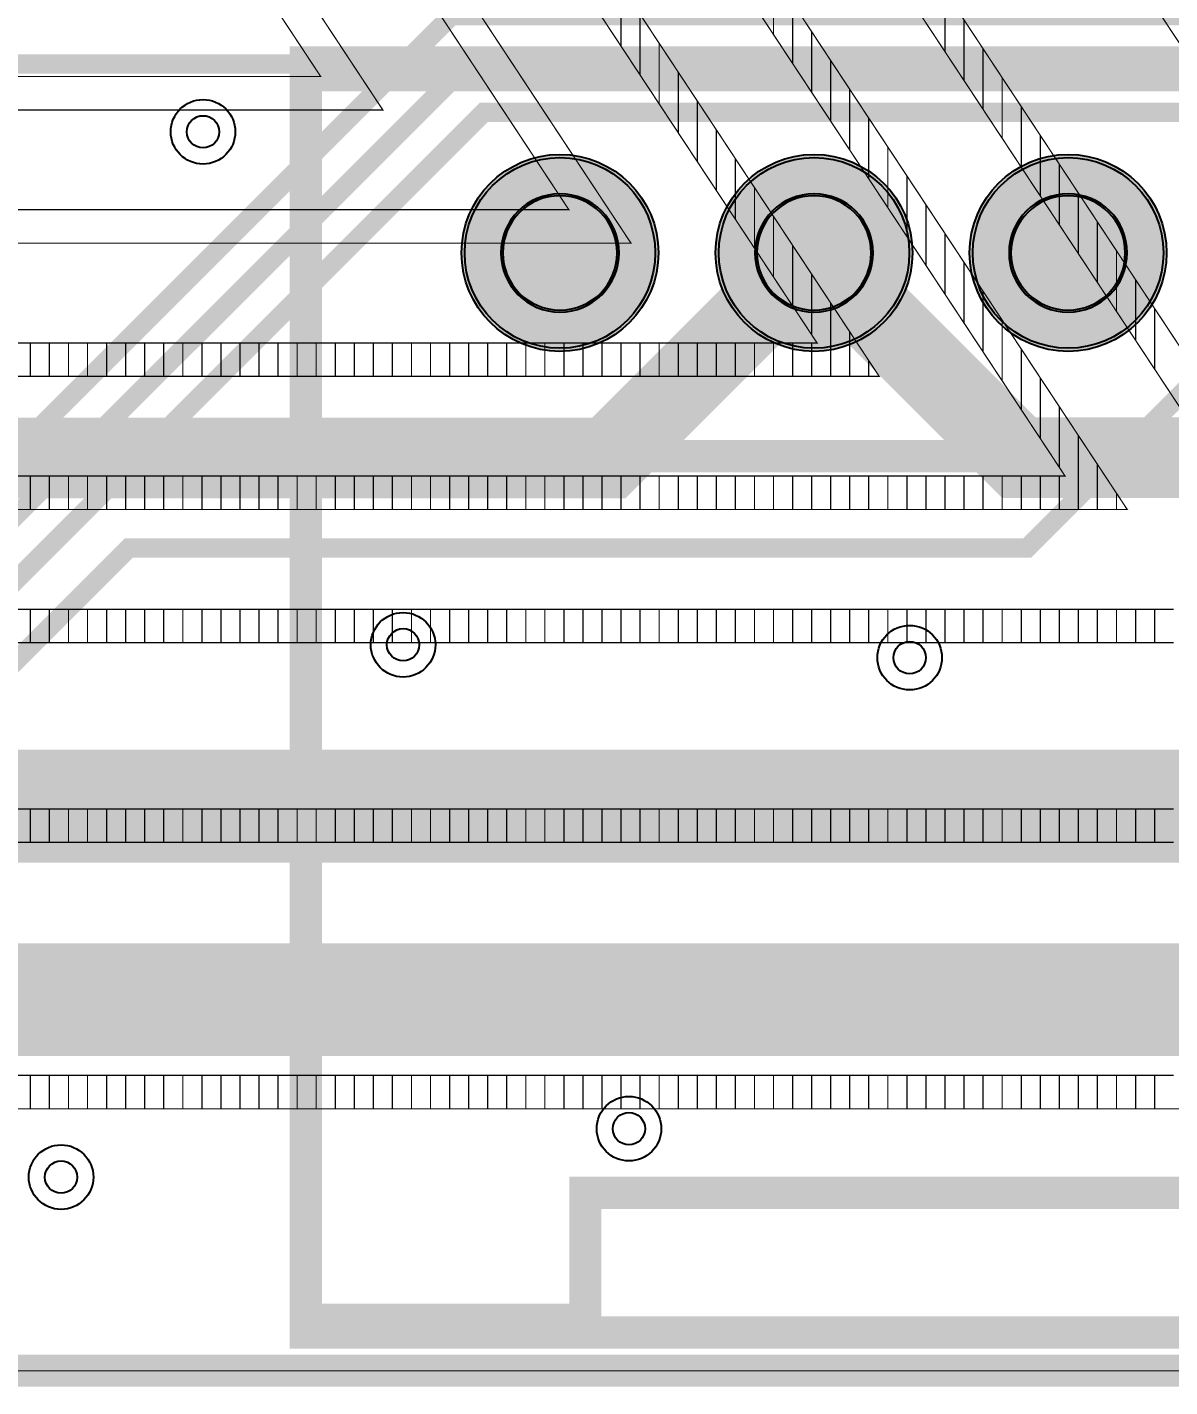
# Model space of a CAD drawing. Extents: x -57 to 2380, y -38 to 1737.
# Drawn here: x 858.5 to 1212.6, y -5 to 416.4 of the extents above; entities that cross this region are included whole.
import ezdxf

# ---------------------------------------------------------------- set-up
doc = ezdxf.new("R2010")
doc.units = 9
for name, color, linetype, true_color in [('BoardOutline', 7, 'Continuous', 0xff00ff), ('BottomLayer', 7, 'Continuous', 0x0000ff), ('BottomSolderMaskLayer', 7, 'Continuous', 0xaa00ff), ('Document', 7, 'Continuous', 0xffffff), ('Hole', 7, 'Continuous', 0x222222), ('Multi-Layer', 7, 'Continuous', 0xc0c0c0), ('TopLayer', 7, 'Continuous', 0xff0000), ('TopSilkLayer', 7, 'Continuous', 0xffff00), ('TopSolderMaskLayer', 7, 'Continuous', 0x800080)]:
    doc.layers.add(name, color=color, linetype=linetype, true_color=true_color)

msp = doc.modelspace()

# ---------------------------------------------------------------- hatches: boundary and pattern name
at = {"layer": 'BottomSolderMaskLayer'}
for points in [[(993.09, 346.46, 1), (1054.14, 346.46, 1)], [(1071.84, 346.46, 1), (1132.89, 346.46, 1)], [(1150.57, 346.46, 1), (1211.62, 346.46, 1)]]:
    msp.add_hatch(color=256, dxfattribs=at).paths.add_polyline_path(points)
at = {"layer": 'Multi-Layer'}
for points in [[(994.09, 346.46, 1), (1053.14, 346.46, 1)], [(1072.84, 346.46, 1), (1131.89, 346.46, 1)], [(1151.57, 346.46, 1), (1210.62, 346.46, 1)]]:
    msp.add_hatch(color=256, dxfattribs=at).paths.add_polyline_path(points)
at = {"layer": 'TopSolderMaskLayer'}
for points in [[(993.09, 346.46, 1), (1054.14, 346.46, 1)], [(1071.84, 346.46, 1), (1132.89, 346.46, 1)], [(1150.57, 346.46, 1), (1211.62, 346.46, 1)]]:
    msp.add_hatch(color=256, dxfattribs=at).paths.add_polyline_path(points)

# ---------------------------------------------------------------- linework, layer by layer
at = {"layer": 'BoardOutline', "const_width": 10}
msp.add_lwpolyline([(118.11, 0), (2165.35, 0)], dxfattribs=at)
at = {"layer": 'BottomLayer'}
for points, const_width in [([(1900, 215), (1860, 215), (1760, 115), (325, 115), (55, 385), (55, 725), (30, 750), (30, 1290), (160, 1420), (434.96, 1420), (490, 1475.04), (490, 1604.96)], 35), ([(85, 891.61), (140, 836.61), (140, 615), (173.5, 581.5), (173.5, 396.5), (190, 380), (220, 380), (365, 235), (825, 235), (997, 407), (1835, 407), (1905, 477), (1905, 855.87), (2031, 981.87), (2031.87, 981.87), (2040, 990)], 6), ([(85, 791.61), (125, 751.61), (125, 610), (160, 575), (160, 390), (185, 365), (215, 365), (360, 220), (830, 220), (1000, 390), (1845, 390), (1923, 468), (1923, 828), (2040, 945)], 6), ([(340, 175), (383, 175), (405, 175), (1741, 175), (1999.87, 433.87), (1999.87, 665), (2030, 665), (1999.87, 695.13), (1999.87, 665)], 35), ([(1259.84, 346.46), (1168.38, 255), (890, 255), (840, 205), (355, 205), (210, 350), (175, 350), (115, 410), (115, 425.2), (115, 536.61)], 6), ([(1815, 430), (1805, 420), (990, 420), (820, 250), (370, 250), (215, 405), (215, 425.2), (215, 536.61)], 6)]:
    msp.add_lwpolyline(points, dxfattribs=dict(at, const_width=const_width))
at = {"layer": 'BottomSolderMaskLayer'}
for points in [[(1023.63, 364.78), (1023.61, 364.78)], [(1102.37, 364.78), (1102.35, 364.78)], [(1181.11, 364.78), (1181.09, 364.78)], [(1023.63, 328.14), (1023.61, 328.14)], [(1102.37, 328.14), (1102.35, 328.14)], [(1181.11, 328.14), (1181.09, 328.14)]]:
    msp.add_lwpolyline(points, close=True, dxfattribs=at)
for centre in [(1023.62, 346.46), (1102.36, 346.46), (1181.1, 346.46)]:
    msp.add_circle(centre, 30.52, dxfattribs=at)
for centre, start, end in [((1023.63, 346.46), 450, 270), ((1023.61, 346.46), 270, 450), ((1102.37, 346.46), 450, 270), ((1102.35, 346.46), 270, 450), ((1181.11, 346.46), 450, 270), ((1181.09, 346.46), 270, 450)]:
    msp.add_arc(centre, 18.32, start, end, dxfattribs=at)
at = {"layer": 'Document'}
for points, const_width in [([(-0.4, 1673.17), (2283.06, 1673.17), (2283.06, 836.56), (2283.06, -0.05), (-0.4, -0.05), (-0.4, 836.56), (-0.4, 1673.17)], 0.39), ([(401.89, 1309.51), (593.49, 1019.54), (782.99, 1309.51), (1045.88, 1309.51), (727.92, 830.6), (1045.63, 349.48), (786.61, 349.48), (593.91, 641.68), (403.25, 349.48), (142.92, 349.48), (460.55, 830.49), (139.94, 1309.51), (401.89, 1309.51)], 0.39), ([(162.17, 359.84), (397.64, 359.84), (593.86, 660.56), (792.19, 359.84), (1026.38, 359.84), (715.5, 830.62), (1026.58, 1299.15), (788.59, 1299.15), (593.54, 1000.69), (396.32, 1299.15), (159.33, 1299.15), (472.99, 830.53), (162.17, 359.84)], 0.39), ([(379.52, 1268.23), (593.5, 944.39), (805.15, 1268.23), (968.75, 1268.23), (678.24, 830.66), (968.72, 390.77), (808.67, 390.77), (593.54, 716.95), (380.72, 390.77), (219.47, 390.77), (509.95, 830.65), (217.07, 1268.23), (379.52, 1268.23)], 0.39), ([(238.73, 401.13), (375.11, 401.13), (593.5, 735.83), (814.25, 401.13), (949.47, 401.13), (667.71, 827.81), (665.82, 830.67), (949.44, 1257.87), (810.75, 1257.87), (593.54, 925.53), (373.95, 1257.87), (236.46, 1257.87), (522.39, 830.69), (238.73, 401.13)], 0.39), ([(1338.58, 11.81), (944.88, 11.81), (944.88, 401.57), (1338.58, 401.57), (1338.58, 11.81)], 10)]:
    msp.add_lwpolyline(points, close=True, dxfattribs=dict(at, const_width=const_width))
at = {"layer": 'Document', "const_width": 0.39}
for points in [[(1277.28, 1433.35), (876.96, 830.42), (1271.02, 233.67)], [(1257.08, 236), (864.54, 830.43), (1257.97, 1422.99)], [(1200.14, 1392.06), (827.28, 830.48), (1194.13, 274.96), (1199.43, 266.93)], [(1123.02, 1350.78), (777.61, 830.53), (1122.54, 308.21)], [(1103.29, 318.57), (767.07, 827.69)], [(1180.18, 277.28), (816.75, 827.63)], [(1372.35, 174.1), (940.89, 827.48)], [(1271.02, 233.67), (936.26, 740.62)], [(1060.28, 534.02), (1160.67, 381.99), (1166.57, 373.05), (1172.48, 364.11), (1178.39, 355.16), (1184.29, 346.22), (1190.2, 337.28), (1196.1, 328.34), (1202.01, 319.39), (1207.91, 310.45), (1213.82, 301.51)], [(1166.57, 485.71), (1219.72, 405.23)], [(1089.8, 414.15), (1089.8, 432.94)], [(1030.75, 428.41), (1048.46, 401.58), (1066.18, 374.75), (1083.9, 347.93), (1103.29, 318.57), (1101.61, 318.57), (1095.71, 318.57), (1089.8, 318.57), (1083.9, 318.57), (1077.99, 318.57), (1072.09, 318.57), (1066.18, 318.57), (1060.28, 318.57), (1054.37, 318.57), (1048.46, 318.57), (1042.56, 318.57), (1036.65, 318.57), (1030.75, 318.57), (1024.84, 318.57), (1018.94, 318.57), (1013.03, 318.57), (1007.13, 318.57), (1001.22, 318.57), (995.31, 318.57), (989.41, 318.57), (983.5, 318.57), (977.6, 318.57), (971.69, 318.57), (965.79, 318.57), (959.88, 318.57), (953.98, 318.57), (948.07, 318.57), (942.17, 318.57), (942.17, 308.21), (948.07, 308.21), (953.98, 308.21), (959.88, 308.21), (965.79, 308.21), (971.69, 308.21), (977.6, 308.21), (983.5, 308.21), (989.41, 308.21), (995.31, 308.21), (1001.22, 308.21), (1007.13, 308.21), (1013.03, 308.21), (1018.94, 308.21), (1024.84, 308.21), (1030.75, 308.21), (1036.65, 308.21), (1042.56, 308.21), (1048.46, 308.21), (1054.37, 308.21), (1060.28, 308.21), (1066.18, 308.21), (1072.09, 308.21), (1077.99, 308.21), (1083.9, 308.21), (1089.8, 308.21), (1095.71, 308.21), (1101.61, 308.21), (1107.52, 308.21), (1113.42, 308.21), (1119.33, 308.21), (1122.54, 308.21), (1113.42, 322.01), (1107.52, 330.95), (1101.61, 339.89), (1083.9, 366.72), (1077.99, 375.66), (1072.09, 384.61), (1054.37, 411.43), (1048.46, 420.38)], [(1042.56, 410.53), (1042.56, 429.32)], [(1142.95, 408.82), (1142.95, 427.62)], [(1083.9, 423.09), (1107.52, 387.32), (1113.42, 378.37), (1119.33, 369.43), (1137.05, 342.6), (1142.95, 333.66), (1160.67, 306.83), (1166.57, 297.89), (1172.48, 288.95), (1180.18, 277.28), (1178.39, 277.28), (1172.48, 277.28), (1166.57, 277.28), (1160.67, 277.28), (1154.76, 277.28), (1148.86, 277.28), (1142.95, 277.28), (1137.05, 277.28), (1131.14, 277.28), (1125.24, 277.28), (1119.33, 277.28), (1113.42, 277.28), (1107.52, 277.28), (1101.61, 277.28), (1095.71, 277.28), (1089.8, 277.28), (1083.9, 277.28), (1077.99, 277.28), (1072.09, 277.28), (1066.18, 277.28), (1060.28, 277.28), (1054.37, 277.28), (1048.46, 277.28), (1042.56, 277.28), (1036.65, 277.28), (1030.75, 277.28), (1024.84, 277.28), (1018.94, 277.28), (1013.03, 277.28), (1007.13, 277.28), (1001.22, 277.28), (995.31, 277.28), (989.41, 277.28), (983.5, 277.28), (977.6, 277.28), (971.69, 277.28), (965.79, 277.28), (965.79, 266.93), (959.88, 266.93), (959.88, 277.28), (965.79, 277.28)], [(977.6, 277.28), (977.6, 266.93), (983.5, 266.93), (989.41, 266.93), (995.31, 266.93), (1001.22, 266.93), (1007.13, 266.93), (1013.03, 266.93), (1018.94, 266.93), (1024.84, 266.93), (1030.75, 266.93), (1036.65, 266.93), (1042.56, 266.93), (1048.46, 266.93), (1054.37, 266.93), (1060.28, 266.93), (1066.18, 266.93), (1072.09, 266.93), (1077.99, 266.93), (1083.9, 266.93), (1089.8, 266.93), (1095.71, 266.93), (1101.61, 266.93), (1107.52, 266.93), (1113.42, 266.93), (1119.33, 266.93), (1125.24, 266.93), (1131.14, 266.93), (1137.05, 266.93), (1142.95, 266.93), (1148.86, 266.93), (1154.76, 266.93), (1160.67, 266.93), (1166.57, 266.93), (1172.48, 266.93), (1178.39, 266.93), (1184.29, 266.93), (1190.2, 266.93), (1196.1, 266.93), (1199.43, 266.93), (1196.1, 271.97), (1194.13, 274.96), (1190.2, 280.91), (1172.48, 307.74), (1166.57, 316.68), (1148.86, 343.51), (1142.95, 352.45), (1119.33, 388.22), (1101.61, 415.05), (1095.71, 424)], [(1095.71, 405.2), (1095.71, 424)], [(1048.46, 401.58), (1048.46, 420.38)], [(1148.86, 399.88), (1148.86, 418.67)], [(1101.61, 396.26), (1101.61, 415.05)], [(1054.37, 392.64), (1054.37, 411.43)], [(1154.76, 390.94), (1154.76, 409.73)], [(1107.52, 387.32), (1107.52, 406.11)], [(1060.28, 383.7), (1060.28, 402.49)], [(1160.67, 381.99), (1160.67, 400.79)], [(1113.42, 378.37), (1113.42, 397.17)], [(1066.18, 374.75), (1066.18, 393.55)], [(1166.57, 373.05), (1166.57, 391.84)], [(1119.33, 369.43), (1119.33, 388.22)], [(1072.09, 365.81), (1072.09, 384.61)], [(1125.24, 360.49), (1125.24, 379.28)], [(1172.48, 364.11), (1172.48, 382.9)], [(1077.99, 356.87), (1077.99, 375.66)], [(1178.39, 355.16), (1178.39, 373.96)], [(1083.9, 347.93), (1083.9, 366.72)], [(1131.14, 351.55), (1131.14, 370.34)], [(1184.29, 346.22), (1184.29, 365.02)], [(1137.05, 342.6), (1137.05, 361.4)], [(1089.8, 338.98), (1089.8, 357.78)], [(1190.2, 337.28), (1190.2, 356.07)], [(1142.95, 333.66), (1142.95, 352.45)], [(1095.71, 330.04), (1095.71, 348.84)], [(1196.1, 328.34), (1196.1, 347.13)], [(1148.86, 324.72), (1148.86, 343.51)], [(1101.61, 321.1), (1101.61, 339.89)], [(1202.01, 319.39), (1202.01, 338.19)], [(1154.76, 315.77), (1154.76, 334.57)], [(1107.52, 308.21), (1107.52, 330.95)], [(1207.91, 310.45), (1207.91, 329.25)], [(1160.67, 306.83), (1160.67, 325.62)], [(1113.42, 308.21), (1113.42, 322.01)], [(930.35, 318.57), (930.35, 308.21), (936.26, 308.21), (936.26, 318.57), (930.35, 318.57), (924.45, 318.57), (918.54, 318.57), (912.64, 318.57), (906.73, 318.57), (900.83, 318.57), (894.92, 318.57), (889.02, 318.57), (883.11, 318.57), (877.2, 318.57), (871.3, 318.57), (865.39, 318.57), (859.49, 318.57), (853.58, 318.57)], [(859.49, 308.21), (859.49, 318.57)], [(865.39, 308.21), (865.39, 318.57)], [(871.3, 308.21), (871.3, 318.57)], [(877.2, 308.21), (877.2, 318.57)], [(883.11, 308.21), (883.11, 318.57)], [(889.02, 308.21), (889.02, 318.57)], [(894.92, 308.21), (894.92, 318.57)], [(900.83, 308.21), (900.83, 318.57)], [(906.73, 308.21), (906.73, 318.57)], [(912.64, 308.21), (912.64, 318.57)], [(918.54, 308.21), (918.54, 318.57)], [(924.45, 308.21), (924.45, 318.57)], [(936.26, 318.57), (942.17, 318.57)], [(948.07, 308.21), (948.07, 318.57)], [(953.98, 308.21), (953.98, 318.57)], [(959.88, 308.21), (959.88, 318.57)], [(965.79, 308.21), (965.79, 318.57)], [(971.69, 308.21), (971.69, 318.57)], [(977.6, 308.21), (977.6, 318.57)], [(983.5, 308.21), (983.5, 318.57)], [(989.41, 308.21), (989.41, 318.57)], [(995.31, 308.21), (995.31, 318.57)], [(1001.22, 308.21), (1001.22, 318.57)], [(1007.13, 308.21), (1007.13, 318.57)], [(1013.03, 308.21), (1013.03, 318.57)], [(1018.94, 308.21), (1018.94, 318.57)], [(1024.84, 308.21), (1024.84, 318.57)], [(1030.75, 308.21), (1030.75, 318.57)], [(1036.65, 308.21), (1036.65, 318.57)], [(1042.56, 308.21), (1042.56, 318.57)], [(1048.46, 308.21), (1048.46, 318.57)], [(1054.37, 308.21), (1054.37, 318.57)], [(1060.28, 308.21), (1060.28, 318.57)], [(1066.18, 308.21), (1066.18, 318.57)], [(1072.09, 308.21), (1072.09, 318.57)], [(1077.99, 308.21), (1077.99, 318.57)], [(1083.9, 308.21), (1083.9, 318.57)], [(1089.8, 308.21), (1089.8, 318.57)], [(1095.71, 308.21), (1095.71, 318.57)], [(1101.61, 308.21), (1101.61, 318.57)], [(1166.57, 297.89), (1166.57, 316.68)], [(1119.33, 308.21), (1119.33, 313.07)], [(853.58, 308.21), (859.49, 308.21), (865.39, 308.21), (871.3, 308.21), (877.2, 308.21), (883.11, 308.21), (889.02, 308.21), (894.92, 308.21), (900.83, 308.21), (906.73, 308.21), (912.64, 308.21), (918.54, 308.21), (924.45, 308.21), (930.35, 308.21)], [(936.26, 308.21), (942.17, 308.21)], [(1172.48, 288.95), (1172.48, 307.74)], [(1178.39, 280), (1178.39, 298.8)], [(1184.29, 266.93), (1184.29, 289.85)], [(1190.2, 266.93), (1190.2, 280.91)], [(959.88, 277.28), (953.98, 277.28), (948.07, 277.28), (942.17, 277.28), (936.26, 277.28), (930.35, 277.28), (924.45, 277.28), (918.54, 277.28), (912.64, 277.28), (906.73, 277.28), (900.83, 277.28), (894.92, 277.28), (889.02, 277.28), (883.11, 277.28), (877.2, 277.28), (871.3, 277.28), (865.39, 277.28), (859.49, 277.28), (853.58, 277.28)], [(859.49, 266.93), (859.49, 277.28)], [(865.39, 266.93), (865.39, 277.28)], [(871.3, 266.93), (871.3, 277.28)], [(877.2, 266.93), (877.2, 277.28)], [(883.11, 266.93), (883.11, 277.28)], [(889.02, 266.93), (889.02, 277.28)], [(894.92, 266.93), (894.92, 277.28)], [(900.83, 266.93), (900.83, 277.28)], [(906.73, 266.93), (906.73, 277.28)], [(912.64, 266.93), (912.64, 277.28)], [(918.54, 266.93), (918.54, 277.28)], [(924.45, 266.93), (924.45, 277.28)], [(930.35, 266.93), (930.35, 277.28)], [(936.26, 266.93), (936.26, 277.28)], [(942.17, 266.93), (942.17, 277.28)], [(948.07, 266.93), (948.07, 277.28)], [(953.98, 266.93), (953.98, 277.28)], [(965.79, 266.93), (971.69, 266.93), (971.69, 277.28)], [(983.5, 266.93), (983.5, 277.28)], [(989.41, 266.93), (989.41, 277.28)], [(995.31, 266.93), (995.31, 277.28)], [(1001.22, 266.93), (1001.22, 277.28)], [(1007.13, 266.93), (1007.13, 277.28)], [(1013.03, 266.93), (1013.03, 277.28)], [(1018.94, 266.93), (1018.94, 277.28)], [(1024.84, 266.93), (1024.84, 277.28)], [(1030.75, 266.93), (1030.75, 277.28)], [(1036.65, 266.93), (1036.65, 277.28)], [(1042.56, 266.93), (1042.56, 277.28)], [(1048.46, 266.93), (1048.46, 277.28)], [(1054.37, 266.93), (1054.37, 277.28)], [(1060.28, 266.93), (1060.28, 277.28)], [(1066.18, 266.93), (1066.18, 277.28)], [(1072.09, 266.93), (1072.09, 277.28)], [(1077.99, 266.93), (1077.99, 277.28)], [(1083.9, 266.93), (1083.9, 277.28)], [(1089.8, 266.93), (1089.8, 277.28)], [(1095.71, 266.93), (1095.71, 277.28)], [(1101.61, 266.93), (1101.61, 277.28)], [(1107.52, 266.93), (1107.52, 277.28)], [(1113.42, 266.93), (1113.42, 277.28)], [(1119.33, 266.93), (1119.33, 277.28)], [(1125.24, 266.93), (1125.24, 277.28)], [(1131.14, 266.93), (1131.14, 277.28)], [(1137.05, 266.93), (1137.05, 277.28)], [(1142.95, 266.93), (1142.95, 277.28)], [(1148.86, 266.93), (1148.86, 277.28)], [(1154.76, 266.93), (1154.76, 277.28)], [(1160.67, 266.93), (1160.67, 277.28)], [(1166.57, 266.93), (1166.57, 277.28)], [(1172.48, 266.93), (1172.48, 277.28)], [(1178.39, 266.93), (1178.39, 277.28)], [(1196.1, 266.93), (1196.1, 271.97)], [(853.58, 266.93), (859.49, 266.93), (865.39, 266.93), (871.3, 266.93), (877.2, 266.93), (883.11, 266.93), (889.02, 266.93), (894.92, 266.93), (900.83, 266.93), (906.73, 266.93), (912.64, 266.93), (918.54, 266.93), (924.45, 266.93), (930.35, 266.93), (936.26, 266.93), (942.17, 266.93), (948.07, 266.93), (953.98, 266.93), (959.88, 266.93)], [(977.6, 266.93), (971.69, 266.93)], [(853.58, 225.64), (859.49, 225.64), (865.39, 225.64), (871.3, 225.64), (877.2, 225.64), (883.11, 225.64), (889.02, 225.64), (894.92, 225.64), (900.83, 225.64), (906.73, 225.64), (912.64, 225.64), (918.54, 225.64), (924.45, 225.64), (930.35, 225.64), (936.26, 225.64), (942.17, 225.64), (948.07, 225.64), (953.98, 225.64), (959.88, 225.64), (965.79, 225.64), (971.69, 225.64), (977.6, 225.64), (983.5, 225.64), (989.41, 225.64), (995.31, 225.64), (995.31, 236), (989.41, 236), (983.5, 236), (977.6, 236), (971.69, 236), (965.79, 236), (959.88, 236), (953.98, 236), (948.07, 236), (942.17, 236), (936.26, 236), (930.35, 236), (924.45, 236), (918.54, 236), (912.64, 236), (906.73, 236), (900.83, 236), (894.92, 236), (889.02, 236), (883.11, 236), (877.2, 236), (871.3, 236), (865.39, 236), (859.49, 236), (853.58, 236)], [(859.49, 225.64), (859.49, 236)], [(865.39, 225.64), (865.39, 236)], [(871.3, 225.64), (871.3, 236)], [(877.2, 225.64), (877.2, 236)], [(883.11, 225.64), (883.11, 236)], [(889.02, 225.64), (889.02, 236)], [(894.92, 225.64), (894.92, 236)], [(900.83, 225.64), (900.83, 236)], [(906.73, 225.64), (906.73, 236)], [(912.64, 225.64), (912.64, 236)], [(918.54, 225.64), (918.54, 236)], [(924.45, 225.64), (924.45, 236)], [(930.35, 225.64), (930.35, 236)], [(936.26, 225.64), (936.26, 236)], [(942.17, 225.64), (942.17, 236)], [(948.07, 225.64), (948.07, 236)], [(953.98, 225.64), (953.98, 236)], [(959.88, 225.64), (959.88, 236)], [(965.79, 225.64), (965.79, 236)], [(971.69, 225.64), (971.69, 236)], [(977.6, 225.64), (977.6, 236)], [(983.5, 225.64), (983.5, 236)], [(989.41, 225.64), (989.41, 236)], [(1001.22, 236), (995.31, 236)], [(1007.13, 225.64), (1007.13, 236), (1001.22, 236), (1001.22, 225.64), (1007.13, 225.64), (1013.03, 225.64), (1018.94, 225.64), (1024.84, 225.64), (1030.75, 225.64), (1036.65, 225.64), (1042.56, 225.64), (1048.46, 225.64), (1054.37, 225.64), (1060.28, 225.64), (1066.18, 225.64), (1072.09, 225.64), (1077.99, 225.64), (1083.9, 225.64), (1089.8, 225.64), (1095.71, 225.64), (1101.61, 225.64), (1107.52, 225.64), (1113.42, 225.64), (1119.33, 225.64), (1125.24, 225.64), (1131.14, 225.64), (1137.05, 225.64), (1142.95, 225.64), (1148.86, 225.64), (1154.76, 225.64), (1160.67, 225.64), (1166.57, 225.64), (1172.48, 225.64), (1178.39, 225.64), (1184.29, 225.64), (1190.2, 225.64), (1196.1, 225.64), (1202.01, 225.64), (1207.91, 225.64), (1213.82, 225.64)], [(1213.82, 236), (1207.91, 236), (1202.01, 236), (1196.1, 236), (1190.2, 236), (1184.29, 236), (1178.39, 236), (1172.48, 236), (1166.57, 236), (1160.67, 236), (1154.76, 236), (1148.86, 236), (1142.95, 236), (1137.05, 236), (1131.14, 236), (1125.24, 236), (1119.33, 236), (1113.42, 236), (1107.52, 236), (1101.61, 236), (1095.71, 236), (1089.8, 236), (1083.9, 236), (1077.99, 236), (1072.09, 236), (1066.18, 236), (1060.28, 236), (1054.37, 236), (1048.46, 236), (1042.56, 236), (1036.65, 236), (1030.75, 236), (1024.84, 236), (1018.94, 236), (1013.03, 236), (1007.13, 236)], [(1013.03, 225.64), (1013.03, 236)], [(1018.94, 225.64), (1018.94, 236)], [(1024.84, 225.64), (1024.84, 236)], [(1030.75, 225.64), (1030.75, 236)], [(1036.65, 225.64), (1036.65, 236)], [(1042.56, 225.64), (1042.56, 236)], [(1048.46, 225.64), (1048.46, 236)], [(1054.37, 225.64), (1054.37, 236)], [(1060.28, 225.64), (1060.28, 236)], [(1066.18, 225.64), (1066.18, 236)], [(1072.09, 225.64), (1072.09, 236)], [(1077.99, 225.64), (1077.99, 236)], [(1083.9, 225.64), (1083.9, 236)], [(1089.8, 225.64), (1089.8, 236)], [(1095.71, 225.64), (1095.71, 236)], [(1101.61, 225.64), (1101.61, 236)], [(1107.52, 225.64), (1107.52, 236)], [(1113.42, 225.64), (1113.42, 236)], [(1119.33, 225.64), (1119.33, 236)], [(1125.24, 225.64), (1125.24, 236)], [(1131.14, 225.64), (1131.14, 236)], [(1137.05, 225.64), (1137.05, 236)], [(1142.95, 225.64), (1142.95, 236)], [(1148.86, 225.64), (1148.86, 236)], [(1154.76, 225.64), (1154.76, 236)], [(1160.67, 225.64), (1160.67, 236)], [(1166.57, 225.64), (1166.57, 236)], [(1172.48, 225.64), (1172.48, 236)], [(1178.39, 225.64), (1178.39, 236)], [(1184.29, 225.64), (1184.29, 236)], [(1190.2, 225.64), (1190.2, 236)], [(1196.1, 225.64), (1196.1, 236)], [(1202.01, 225.64), (1202.01, 236)], [(1207.91, 225.64), (1207.91, 236)], [(1001.22, 225.64), (995.31, 225.64)], [(1024.84, 174.1), (1018.94, 174.1), (1013.03, 174.1), (1007.13, 174.1), (1001.22, 174.1), (995.31, 174.1), (989.41, 174.1), (983.5, 174.1), (977.6, 174.1), (971.69, 174.1), (965.79, 174.1), (959.88, 174.1), (953.98, 174.1), (948.07, 174.1), (942.17, 174.1), (936.26, 174.1), (930.35, 174.1), (924.45, 174.1), (918.54, 174.1), (912.64, 174.1), (906.73, 174.1), (900.83, 174.1), (894.92, 174.1), (889.02, 174.1), (883.11, 174.1), (877.2, 174.1), (871.3, 174.1), (865.39, 174.1), (859.49, 174.1), (853.58, 174.1)], [(859.49, 163.74), (859.49, 174.1)], [(865.39, 163.74), (865.39, 174.1)], [(871.3, 163.74), (871.3, 174.1)], [(877.2, 163.74), (877.2, 174.1)], [(883.11, 163.74), (883.11, 174.1)], [(889.02, 163.74), (889.02, 174.1)], [(894.92, 163.74), (894.92, 174.1)], [(900.83, 163.74), (900.83, 174.1)], [(906.73, 163.74), (906.73, 174.1)], [(912.64, 163.74), (912.64, 174.1)], [(918.54, 163.74), (918.54, 174.1)], [(924.45, 163.74), (924.45, 174.1)], [(930.35, 163.74), (930.35, 174.1)], [(936.26, 163.74), (936.26, 174.1)], [(942.17, 163.74), (942.17, 174.1)], [(948.07, 163.74), (948.07, 174.1)], [(953.98, 163.74), (953.98, 174.1)], [(959.88, 163.74), (959.88, 174.1)], [(965.79, 163.74), (965.79, 174.1)], [(971.69, 163.74), (971.69, 174.1)], [(977.6, 163.74), (977.6, 174.1)], [(983.5, 163.74), (983.5, 174.1)], [(989.41, 163.74), (989.41, 174.1)], [(995.31, 163.74), (995.31, 174.1)], [(1001.22, 163.74), (1001.22, 174.1)], [(1007.13, 163.74), (1007.13, 174.1)], [(1013.03, 163.74), (1013.03, 174.1)], [(1018.94, 163.74), (1018.94, 174.1)], [(1213.82, 174.1), (1207.91, 174.1), (1202.01, 174.1), (1196.1, 174.1), (1190.2, 174.1), (1184.29, 174.1), (1178.39, 174.1), (1172.48, 174.1), (1166.57, 174.1), (1160.67, 174.1), (1154.76, 174.1), (1148.86, 174.1), (1142.95, 174.1), (1137.05, 174.1), (1131.14, 174.1), (1125.24, 174.1), (1119.33, 174.1), (1113.42, 174.1), (1107.52, 174.1), (1101.61, 174.1), (1095.71, 174.1), (1089.8, 174.1), (1083.9, 174.1), (1077.99, 174.1), (1072.09, 174.1), (1066.18, 174.1), (1060.28, 174.1), (1054.37, 174.1), (1048.46, 174.1), (1042.56, 174.1), (1036.65, 174.1), (1030.75, 174.1), (1030.75, 163.74), (1024.84, 163.74), (1024.84, 174.1), (1030.75, 174.1)], [(1030.75, 163.74), (1036.65, 163.74), (1036.65, 174.1)], [(1042.56, 174.1), (1042.56, 163.74), (1048.46, 163.74), (1054.37, 163.74), (1060.28, 163.74), (1066.18, 163.74), (1072.09, 163.74), (1077.99, 163.74), (1083.9, 163.74), (1089.8, 163.74), (1095.71, 163.74), (1101.61, 163.74), (1107.52, 163.74), (1113.42, 163.74), (1119.33, 163.74), (1125.24, 163.74), (1131.14, 163.74), (1137.05, 163.74), (1142.95, 163.74), (1148.86, 163.74), (1154.76, 163.74), (1160.67, 163.74), (1166.57, 163.74), (1172.48, 163.74), (1178.39, 163.74), (1184.29, 163.74), (1190.2, 163.74), (1196.1, 163.74), (1202.01, 163.74), (1207.91, 163.74), (1213.82, 163.74)], [(1048.46, 163.74), (1048.46, 174.1)], [(1054.37, 163.74), (1054.37, 174.1)], [(1060.28, 163.74), (1060.28, 174.1)], [(1066.18, 163.74), (1066.18, 174.1)], [(1072.09, 163.74), (1072.09, 174.1)], [(1077.99, 163.74), (1077.99, 174.1)], [(1083.9, 163.74), (1083.9, 174.1)], [(1089.8, 163.74), (1089.8, 174.1)], [(1095.71, 163.74), (1095.71, 174.1)], [(1101.61, 163.74), (1101.61, 174.1)], [(1107.52, 163.74), (1107.52, 174.1)], [(1113.42, 163.74), (1113.42, 174.1)], [(1119.33, 163.74), (1119.33, 174.1)], [(1125.24, 163.74), (1125.24, 174.1)], [(1131.14, 163.74), (1131.14, 174.1)], [(1137.05, 163.74), (1137.05, 174.1)], [(1142.95, 163.74), (1142.95, 174.1)], [(1148.86, 163.74), (1148.86, 174.1)], [(1154.76, 163.74), (1154.76, 174.1)], [(1160.67, 163.74), (1160.67, 174.1)], [(1166.57, 163.74), (1166.57, 174.1)], [(1172.48, 163.74), (1172.48, 174.1)], [(1178.39, 163.74), (1178.39, 174.1)], [(1184.29, 163.74), (1184.29, 174.1)], [(1190.2, 163.74), (1190.2, 174.1)], [(1196.1, 163.74), (1196.1, 174.1)], [(1202.01, 163.74), (1202.01, 174.1)], [(1207.91, 163.74), (1207.91, 174.1)], [(853.58, 163.74), (859.49, 163.74), (865.39, 163.74), (871.3, 163.74), (877.2, 163.74), (883.11, 163.74), (889.02, 163.74), (894.92, 163.74), (900.83, 163.74), (906.73, 163.74), (912.64, 163.74), (918.54, 163.74), (924.45, 163.74), (930.35, 163.74), (936.26, 163.74), (942.17, 163.74), (948.07, 163.74), (953.98, 163.74), (959.88, 163.74), (965.79, 163.74), (971.69, 163.74), (977.6, 163.74), (983.5, 163.74), (989.41, 163.74), (995.31, 163.74), (1001.22, 163.74), (1007.13, 163.74), (1013.03, 163.74), (1018.94, 163.74), (1024.84, 163.74)], [(1042.56, 163.74), (1036.65, 163.74)], [(3.19, 81.17), (3.19, 91.52), (-0.54, 91.52), (-0.54, 81.17), (549.69, 81.17), (596.24, 152.5), (643.29, 81.17), (1545.47, 81.17)], [(1083.9, 81.17), (1083.9, 91.52), (1077.99, 91.52), (1072.09, 91.52), (1066.18, 91.52), (1060.28, 91.52), (1054.37, 91.52), (1048.46, 91.52), (1042.56, 91.52), (1036.65, 91.52), (1030.75, 91.52), (1024.84, 91.52), (1018.94, 91.52), (1013.03, 91.52), (1007.13, 91.52), (1001.22, 91.52), (995.31, 91.52), (989.41, 91.52), (983.5, 91.52), (977.6, 91.52), (971.69, 91.52), (965.79, 91.52), (959.88, 91.52), (953.98, 91.52), (948.07, 91.52), (942.17, 91.52), (936.26, 91.52), (930.35, 91.52), (924.45, 91.52), (918.54, 91.52), (912.64, 91.52), (906.73, 91.52), (900.83, 91.52), (894.92, 91.52), (889.02, 91.52), (883.11, 91.52), (877.2, 91.52), (871.3, 91.52), (865.39, 91.52), (859.49, 91.52), (853.58, 91.52)], [(859.49, 81.17), (859.49, 91.52)], [(865.39, 81.17), (865.39, 91.52)], [(871.3, 81.17), (871.3, 91.52)], [(877.2, 81.17), (877.2, 91.52)], [(883.11, 81.17), (883.11, 91.52)], [(889.02, 81.17), (889.02, 91.52)], [(894.92, 81.17), (894.92, 91.52)], [(900.83, 81.17), (900.83, 91.52)], [(906.73, 81.17), (906.73, 91.52)], [(912.64, 81.17), (912.64, 91.52)], [(918.54, 81.17), (918.54, 91.52)], [(924.45, 81.17), (924.45, 91.52)], [(930.35, 81.17), (930.35, 91.52)], [(936.26, 81.17), (936.26, 91.52)], [(942.17, 81.17), (942.17, 91.52)], [(948.07, 81.17), (948.07, 91.52)], [(953.98, 81.17), (953.98, 91.52)], [(959.88, 81.17), (959.88, 91.52)], [(965.79, 81.17), (965.79, 91.52)], [(971.69, 81.17), (971.69, 91.52)], [(977.6, 81.17), (977.6, 91.52)], [(983.5, 81.17), (983.5, 91.52)], [(989.41, 81.17), (989.41, 91.52)], [(995.31, 81.17), (995.31, 91.52)], [(1001.22, 81.17), (1001.22, 91.52)], [(1007.13, 81.17), (1007.13, 91.52)], [(1013.03, 81.17), (1013.03, 91.52)], [(1018.94, 81.17), (1018.94, 91.52)], [(1024.84, 81.17), (1024.84, 91.52)], [(1030.75, 81.17), (1030.75, 91.52)], [(1036.65, 81.17), (1036.65, 91.52)], [(1042.56, 81.17), (1042.56, 91.52)], [(1048.46, 81.17), (1048.46, 91.52)], [(1054.37, 81.17), (1054.37, 91.52)], [(1060.28, 81.17), (1060.28, 91.52)], [(1066.18, 81.17), (1066.18, 91.52)], [(1072.09, 81.17), (1072.09, 91.52)], [(1077.99, 81.17), (1077.99, 91.52)], [(1083.9, 91.52), (1089.8, 91.52)], [(1213.82, 91.52), (1207.91, 91.52), (1202.01, 91.52), (1196.1, 91.52), (1190.2, 91.52), (1184.29, 91.52), (1178.39, 91.52), (1172.48, 91.52), (1166.57, 91.52), (1160.67, 91.52), (1154.76, 91.52), (1148.86, 91.52), (1142.95, 91.52), (1137.05, 91.52), (1131.14, 91.52), (1125.24, 91.52), (1119.33, 91.52), (1113.42, 91.52), (1107.52, 91.52), (1101.61, 91.52), (1095.71, 91.52), (1089.8, 91.52), (1089.8, 81.17)], [(1095.71, 81.17), (1095.71, 91.52)], [(1101.61, 81.17), (1101.61, 91.52)], [(1107.52, 81.17), (1107.52, 91.52)], [(1113.42, 81.17), (1113.42, 91.52)], [(1119.33, 81.17), (1119.33, 91.52)], [(1125.24, 81.17), (1125.24, 91.52)], [(1131.14, 81.17), (1131.14, 91.52)], [(1137.05, 81.17), (1137.05, 91.52)], [(1142.95, 81.17), (1142.95, 91.52)], [(1148.86, 81.17), (1148.86, 91.52)], [(1154.76, 81.17), (1154.76, 91.52)], [(1160.67, 81.17), (1160.67, 91.52)], [(1166.57, 81.17), (1166.57, 91.52)], [(1172.48, 81.17), (1172.48, 91.52)], [(1178.39, 81.17), (1178.39, 91.52)], [(1184.29, 81.17), (1184.29, 91.52)], [(1190.2, 81.17), (1190.2, 91.52)], [(1196.1, 81.17), (1196.1, 91.52)], [(1202.01, 81.17), (1202.01, 91.52)], [(1207.91, 81.17), (1207.91, 91.52)]]:
    msp.add_lwpolyline(points, dxfattribs=at)
at = {"layer": 'Hole'}
for centre in [(913, 384), (975, 225), (1132, 221), (1045, 75), (869, 60)]:
    msp.add_circle(centre, 5, dxfattribs=at)
at = {"layer": 'Multi-Layer'}
for points in [[(1023.62, 364.18), (1023.62, 364.18)], [(1102.37, 364.18), (1102.36, 364.18)], [(1181.11, 364.18), (1181.1, 364.18)], [(1023.62, 328.74), (1023.62, 328.74)], [(1102.37, 328.74), (1102.36, 328.74)], [(1181.11, 328.74), (1181.1, 328.74)]]:
    msp.add_lwpolyline(points, close=True, dxfattribs=at)
for centre, radius in [((913, 384), 10), ((1023.62, 346.46), 29.53), ((1102.36, 346.46), 29.53), ((1181.1, 346.46), 29.53), ((975, 225), 10), ((1132, 221), 10), ((1045, 75), 10), ((869, 60), 10)]:
    msp.add_circle(centre, radius, dxfattribs=at)
for centre, start, end in [((1023.62, 346.46), 450, 270), ((1023.62, 346.46), 270, 450), ((1102.37, 346.46), 450, 270), ((1102.36, 346.46), 270, 450), ((1181.11, 346.46), 450, 270), ((1181.1, 346.46), 270, 450)]:
    msp.add_arc(centre, 17.72, start, end, dxfattribs=at)
at = {"layer": 'TopLayer'}
for points, const_width in [([(1637.79, 346.46), (1579.25, 405), (830, 405), (735.2, 405), (715, 425.2), (715, 536.61)], 6), ([(1355, 340), (1345, 340), (1288, 283), (1165.82, 283), (1102.36, 346.46), (1038.81, 282.91), (847, 282.91), (819.09, 282.91), (815, 282.91), (815, 285), (815, 304)], 25)]:
    msp.add_lwpolyline(points, dxfattribs=dict(at, const_width=const_width))
at = {"layer": 'TopSilkLayer', "const_width": 10}
msp.add_lwpolyline([(944.88, 15.75), (1031.49, 15.75), (1031.49, 55.12), (1251.97, 55.12), (1251.97, 15.75), (1338.58, 15.75), (1338.58, 283.46), (1338.58, 405.51), (944.88, 405.51), (944.88, 283.46), (944.88, 15.75)], close=True, dxfattribs=at)
msp.add_lwpolyline([(1338.58, 283.46), (944.88, 283.46)], dxfattribs=at)
at = {"layer": 'TopSolderMaskLayer'}
for points in [[(1023.63, 364.78), (1023.61, 364.78)], [(1102.37, 364.78), (1102.35, 364.78)], [(1181.11, 364.78), (1181.09, 364.78)], [(1023.63, 328.14), (1023.61, 328.14)], [(1102.37, 328.14), (1102.35, 328.14)], [(1181.11, 328.14), (1181.09, 328.14)]]:
    msp.add_lwpolyline(points, close=True, dxfattribs=at)
for centre in [(1023.62, 346.46), (1102.36, 346.46), (1181.1, 346.46)]:
    msp.add_circle(centre, 30.52, dxfattribs=at)
for centre, start, end in [((1023.63, 346.46), 450, 270), ((1023.61, 346.46), 270, 450), ((1102.37, 346.46), 450, 270), ((1102.35, 346.46), 270, 450), ((1181.11, 346.46), 450, 270), ((1181.09, 346.46), 270, 450)]:
    msp.add_arc(centre, 18.32, start, end, dxfattribs=at)

doc.saveas('drawing.dxf')
